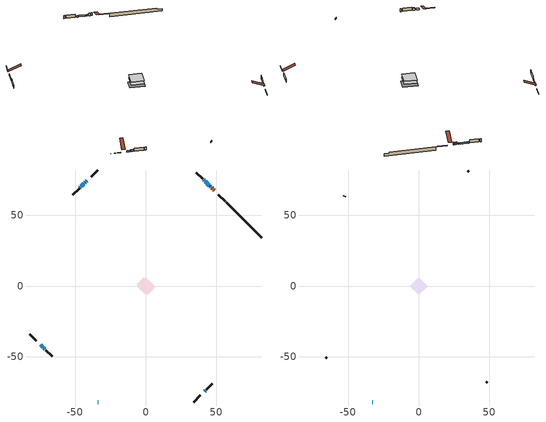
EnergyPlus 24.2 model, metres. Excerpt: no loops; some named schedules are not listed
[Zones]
conditioned space
 floor adiabatic (AdiabaticFloorConstruction): -6.21,0 0,6.21 6.21,0 0,-6.21 z0.97
 floor foundation (Slab1 construction): -6.33,1.25 -1.25,6.33 6.33,-1.25 1.25,-6.33 z-1.77
 wall outside (RimJoist1 construction): 34.05,-82.21 38.8,-77.46 / -82.21,-34.05 -77.46,-38.8 / -34.05,82.21 -38.8,77.46 / 56.23,60.03 51.48,64.78 z0.97:1.27
 wall outside (AdiabaticWallConstruction 1): 48.55,67.71 48.04,68.22 / 47.38,68.88 46.71,69.55 z0.97:3
 wall outside (AdiabaticWallConstruction): -34.05,-82.21 -33.82,-82.21 / 46.06,70.2 45.72,70.54 / -41.73,74.53 -42.07,74.19 / 41.73,-74.53 42.07,-74.19 / 45.06,71.2 42.01,74.25 / 41.35,74.91 41.01,75.25 / -42.72,73.54 -43.25,73.01 / -43.91,72.35 -45.63,70.63 / -46.29,69.97 -46.62,69.63 / -74.53,-41.73 -73,-43.26 z0.97:2.19; -72.35,-43.91 -71.47,-44.79 z0.97:2.37
 wall outside (Wall1 construction): 42.72,-73.54 47.14,-69.12 / -70.82,-45.44 -66.4,-49.86 / -47.28,68.98 -51.7,64.56 / 40.36,75.9 35.94,80.32 z0.97:3.41
 wall foundation (FoundationWall1 construction): 56.88,59.38,-1.77 56.88,59.38,0.97 79.68,36.58,0.97 79.68,36.58,-0.05 82.21,34.05,-0.05 82.21,34.05,-1.77
 window (WindowConstruction 7): -34.05,-82.21 -33.82,-82.21 z0.97:2.19
 window (WindowConstruction 8): 46.06,70.2 45.72,70.54 z0.97:2.19
 window (WindowConstruction 9): -41.73,74.53 -42.07,74.19 z0.97:2.19
 window (WindowConstruction 10): 41.73,-74.53 42.07,-74.19 z0.97:2.19
 window (WindowConstruction): 45.06,71.2 42.01,74.25 z0.97:2.19
 window (WindowConstruction 1): 41.35,74.91 41.01,75.25 z0.97:2.19
 window (WindowConstruction 2): -42.72,73.54 -43.25,73.01 z0.97:2.19
 window (WindowConstruction 3): -43.91,72.35 -45.63,70.63 z0.97:2.19
 window (WindowConstruction 4): -46.29,69.97 -46.62,69.64 z0.97:2.19
 window (WindowConstruction 5): -74.53,-41.73 -73,-43.26 z0.97:2.19
 window (WindowConstruction 6): -72.35,-43.91 -71.47,-44.79 z0.97:2.37
 door (Door): 48.55,67.71 48.04,68.22 z0.97:3
 door (Door 1): 47.38,68.88 46.71,69.55 z0.97:3
 ceiling adiabatic (AdiabaticFloorConstruction): 0,-6.21 6.21,0 0,6.21 -6.21,0 z0.97
attic - vented
 floor to conditioned space (Floor1 construction Reversed): -6.21,0 0,6.21 6.21,0 0,-6.21 z3.41
 wall outside (AdiabaticWallConstruction): -32.9,-82.21 -32.69,-82.21 z0.97:2.19
 wall outside (Wall2 construction): 47.8,-68.46 48.37,-67.89 / -65.74,-50.52 -65.17,-51.09 / -52.36,63.9 -52.93,63.33 / 35.28,80.98 34.71,81.55 z0.97:3.41
 window (WindowConstruction 11): -32.89,-82.21 -32.69,-82.21 z0.97:2.19
 roof outside (Roof1 construction): 41.07,-75.19,3.41 35.11,-69.22,6.92 33.49,-70.84,6.92 39.46,-76.8,3.41; -75.19,-41.07,3.41 -69.22,-35.11,6.92 -70.84,-33.49,6.92 -76.8,-39.46,3.41; -41.07,75.19,3.41 -35.11,69.22,6.92 -33.49,70.84,6.92 -39.46,76.8,3.41; 49.21,67.05,3.41 43.24,61.09,6.92 44.86,59.47,6.92 50.82,65.44,3.41
shading: -71.33,-44.93 -72.49,-43.77 -72.78,-44.06 -71.62,-45.22 z2.57
[Building]
Building 1: Terrain=Suburbs
[Site:Location]
Quebec Intl AP_QC: Latitude {deg}=46.8; Longitude {deg}=-71.38; Time Zone {hr}=-5; Elevation {m}=74; Keep Site Location Information=Yes
[Site:GroundTemperature:Shallow]
0.0108218, -2.24938, -2.43038, -1.3578, 2.94801, 7.23376, 10.9493, 13.303, 13.5029, 11.5886, 7.96783, 3.81355
[Site:WaterMainsTemperature]
Calculation Method=Schedule; Temperature Schedule=mains temperature schedule
[Material] Roughness=Rough; Thermal Absorptance=0.9
Name | Thickness {m} | Conductivity {W/m-K} | Density {kg/m3} | Specific Heat {J/kg-K} | Solar Absorptance | Visible Absorptance
asphalt or fiberglass shingles | 0.00635 | 0.162714 | 1121.4 | 1465.45 | 0.4 | 0.4
ceiling loosefill ins | 0.338667 | 0.0480833 | 16.02 | 1046.75 | 0.7 | 0.7
ceiling stud and cavity | 0.1397 | 0.435912 | 65.682 | 1177.47 | 0.7 | 0.7
concrete 4.0 in. | 0.1016 | 1.803125 | 2242.8 | 837.4 | 0.7 | 0.7
concrete 8.0 in. | 0.2032 | 1.803125 | 2242.8 | 837.4 | 0.7 | 0.7
door material | 0.04445 | 0.0451087 | 512.64 | 1214.23 | 0.7 | 0.7
exterior vertical ins | 0.0719133 | 0.029427 | 32.04 | 1214.23 | 0.7 | 0.7
floor covering | 0.0127 | 0.0433444 | 54.468 | 1339.84 | 0.6 | 0.6
floor rigid ins; wall rigid ins 1 | 0.512978 | 0.029427 | 32.04 | 1214.23 | 0.7 | 0.7
floor stud and cavity | 0.1397 | 1.75129 | 37.0049 | 1207.88 | 0.7 | 0.7
furniture material conditioned space 1 | 0.1524 | 0.115458 | 640.8 | 1214.23 | 0.6 | 0.6
gypsum board | 0.0127 | 0.160291 | 801 | 837.4 | 0.6 | 0.6
gypsum board 1 | 0.0127 | 0.160291 | 801 | 837.4 | 0.7 | 0.7
osb sheathing 0.5 in. | 0.0127 | 0.115458 | 512.64 | 1214.23 | 0.7 | 0.7
osb sheathing 0.75 in. | 0.01905 | 0.115458 | 512.64 | 1214.23 | 0.7 | 0.7
osb sheathing 2.0 in. | 0.0508 | 0.115458 | 512.64 | 1214.23 | 0.7 | 0.7
rim joist rigid ins; wall rigid ins | 0.051816 | 0.029427 | 32.04 | 1214.23 | 0.7 | 0.7
rim joist stud and cavity | 0.0508 | 0.033025 | 125.044 | 1163.47 | 0.6 | 0.6
slab rigid ins | 0.0378081 | 0.029427 | 32.04 | 1214.23 | 0.7 | 0.7
wall stud and cavity | 0.1397 | 0.0838672 | 139.0536 | 1170.24 | 0.7 | 0.7
wall stud and cavity 1 | 0.0889 | 6.9971 | 50.32683 | 1063.81 | 0.6 | 0.6
wall stud and cavity 2 | 0.0889 | 0.380278 | 52.3479 | 1209.89 | 0.7 | 0.7
wall stud and cavity 3 | 0.0889 | 0.391764 | 83.0341 | 1211.67 | 0.7 | 0.7
wood siding | 0.0254 | 0.102417 | 544.68 | 1172.36 | 0.4 | 0.4
wood siding 1 | 0.00254 | 0.102417 | 544.68 | 1172.36 | 0.4 | 0.4
wood siding 2; wood siding 3; wood siding 4 | 0.0254 | 0.102417 | 544.68 | 1172.36 | 0.7 | 0.7
[WindowMaterial:SimpleGlazingSystem]
Name | U-Factor {W/m2-K} | Solar Heat Gain Coefficient
WindowMaterial | 1.90099 | 0.57
WindowMaterial 1 | 2.01455 | 0.44
WindowMaterial 2 | 1.97481 | 0.49
WindowMaterial 3 | 2.82935 | 0.57
WindowMaterial 4 | 1.922003 | 0.55
WindowMaterial 5 | 6.91524 | 0.69
WindowMaterial 6 | 3.029213 | 0.46
WindowMaterial 7 | 6.93965 | 0.69
[Construction]
AdiabaticFloorConstruction: floor stud and cavity, floor rigid ins, osb sheathing 0.75 in., floor covering
AdiabaticWallConstruction: wood siding 3, wall rigid ins 1, wall stud and cavity 2, gypsum board
AdiabaticWallConstruction 1: wood siding 4, wall rigid ins 1, wall stud and cavity 2, gypsum board
Door; Door 1: door material
Floor1 construction Reversed: gypsum board, ceiling stud and cavity, ceiling loosefill ins
FoundationWall1 construction: concrete 8.0 in., gypsum board 1
furniture construction conditioned space 1: furniture material conditioned space 1
PartitionWallConstruction: gypsum board, wall stud and cavity 3, gypsum board
RimJoist1 construction: wood siding 2, rim joist rigid ins, osb sheathing 2.0 in., rim joist stud and cavity
Roof1 construction: asphalt or fiberglass shingles
Slab1 construction: slab rigid ins, concrete 4.0 in.
Wall1 construction: wood siding, wall rigid ins, osb sheathing 0.5 in., wall stud and cavity, gypsum board
Wall2 construction: wood siding 1, wall stud and cavity 1
WindowConstruction; WindowConstruction 5: WindowMaterial
WindowConstruction 1; WindowConstruction 4: WindowMaterial 1
WindowConstruction 10; WindowConstruction 8; WindowConstruction 9: WindowMaterial 6
WindowConstruction 11: WindowMaterial 7
WindowConstruction 2: WindowMaterial 2
WindowConstruction 3: WindowMaterial 3
WindowConstruction 6: WindowMaterial 4
WindowConstruction 7: WindowMaterial 5
[Zone] Multiplier=1; Part of Total Floor Area=Yes
Name | Volume {m3}
attic - vented | 43.363
conditioned space | 395.9
[Space]
Name | Zone | Volume {m3}
attic - vented 1 | attic - vented | 43.363
conditioned space 1 | conditioned space | 395.9
[ZoneInfiltration:EffectiveLeakageArea]
infil attic - vented 1: Zone or Space=attic - vented 1; Schedule=Always On Discrete; Effective Air Leakage Area {cm2}=2845.29; Stack Coefficient=0.000414053; Wind Coefficient=1.37483e-05
[ZoneMixing]
whole house fan mix: Zone or Space=attic - vented; Schedule=Always On Continuous; Design Flow Rate Calculation Method=Flow/Zone; Design Flow Rate {m3/s}=0; Source Zone or Space=conditioned space
[SurfaceProperty:ExposedFoundationPerimeter]
Slab1: Exposed Perimeter Calculation Method=TotalExposedPerimeter; Total Exposed Perimeter {m}=35.815
[InternalMass] Zone or ZoneList=conditioned space; Space or SpaceList=conditioned space 1
Name | Construction | Surface Area {m2}
furniture mass conditioned space 1 | furniture construction conditioned space 1 | 61.6802
partition wall mass | PartitionWallConstruction | 154.2
[Lights]
interior lighting: Zone or ZoneList or Space or SpaceList=conditioned space 1; Schedule=interior lighting schedule; Design Level Calculation Method=LightingLevel; Lighting Level {W}=343.2; Return Air Fraction=0; Fraction Radiant=0.6; Fraction Visible=0.2; Fraction Replaceable=1
[People]
occupants: Zone or ZoneList or Space or SpaceList=conditioned space 1; Number of People Schedule=occupants schedule; Number of People Calculation Method=People; Number of People=3; Fraction Radiant=0.314171; Sensible Heat Fraction=0.56303; Activity Level Schedule=occupants activity schedule; Carbon Dioxide Generation Rate {m3/s-W}=0; Enable ASHRAE 55 Comfort Warnings=No; Mean Radiant Temperature Calculation Type=EnclosureAveraged
[ElectricEquipment] Zone or ZoneList or Space or SpaceList=conditioned space 1; Design Level Calculation Method=EquipmentLevel
Name | Schedule | Design Level {W} | Fraction Latent | Fraction Radiant | Fraction Lost
clothes dryer | clothes dryer schedule | 140.772 | 0.015 | 0.081 | 0.85
clothes washer | clothes washer schedule | 32.1985 | 0.03 | 0.162 | 0.7
cooking range | cooking range schedule | 215.147 | 0.08 | 0.432 | 0.2
dishwasher | dishwasher schedule | 66.8632 | 0.3 | 0.18 | 0.4
fridge | fridge schedule | 72.9452 | 0 | 0.6 | 0
mech vent house fan | mech vent house fan schedule | 19.9167 | 0 | 0 | 0.5
mech vent house fan cfis | mech vent house fan cfis schedule | 0 | 0 | 0 | 0
mech vent range fan 0 | mech vent range fan 0 schedule | 57 | 0 | 0 | 1
misc plug loads | misc plug loads schedule | 494.7 | 0.045 | 0.513 | 0.1
whole house fan | Always On Discrete | 0 | 0 | 0 | 1
[OtherEquipment] Zone or ZoneList or Space or SpaceList=conditioned space 1; Design Level Calculation Method=EquipmentLevel
Name | Fuel Type | Schedule | Design Level {W} | Fraction Latent | Fraction Radiant | Fraction Lost
clothes dryer 1 | Electricity | clothes dryer schedule | 0 | 0.015 | 0.081 | 0.85
cooking range 1 | Electricity | cooking range schedule | 0 | 0.08 | 0.432 | 0.2
general water use latent | None | general water use schedule | 62.594 | 1 | 0 | 0
general water use sensible | None | general water use schedule | -61.6891 | 0 | 0.6 | 0
mech vent house fan latent load | None | Always On Discrete | 0 | 1 | 0 | 0
mech vent house fan sensible load | None | Always On Discrete | 0 | 0 | 0 | 0
water heater energy adjustment1 | Electricity | Always On Discrete | 0.01 | 0 | 0 | 1
[ZoneInfiltration:DesignFlowRate] Zone or ZoneList or Space or SpaceList=conditioned space 1; Schedule=Always On Discrete; Design Flow Rate Calculation Method=Flow/Zone; Design Flow Rate {m3/s}=0
infil flow; natural vent flow; whole house fan flow
[ZoneControl:Thermostat]
conditioned space Thermostat: Zone or ZoneList=conditioned space; Control Type Schedule=conditioned space Thermostat Schedule; Control 1=conditioned space temperature setpoint; Temperature Difference Between Cutout And Setpoint {deltaC}=0
[ZoneHVAC:Baseboard:Convective:Electric]
electric baseboard: Availability Schedule=Always On Discrete; Heating Design Capacity {W}=6185.56; Efficiency=1
[Zone equipment]
conditioned space: electric baseboard
[Foundation:Kiva]
Foundation Kiva 1: Initial Indoor Air Temperature {C}=18; Wall Height Above Grade {m}=0.969996; Wall Depth Below Slab {m}=0.2032; Custom Block Material Name 1=exterior vertical ins; Custom Block Depth 1 {m}=2.74; Custom Block X Position 1 {m}=0.2159; Custom Block Z Position 1 {m}=0
[Foundation:Kiva:Settings]
Soil Conductivity {W/m-K}=0.849921; Soil Density {kg/m3}=1842.3; Soil Specific Heat {J/kg-K}=418.7; Ground Solar Absorptivity=0.9; Ground Thermal Absorptivity=0.9; Ground Surface Roughness {m}=0.03; Far-Field Width {m}=40; Deep-Ground Boundary Condition=ZeroFlux; Deep-Ground Depth {m}=40; Minimum Cell Dimension {m}=0.2; Maximum Cell Growth Coefficient=3; Simulation Timestep=Timestep
[Exterior:Lights]
exterior lighting: Schedule=exterior lighting schedule; Design Level {W}=75.6
[EnergyManagementSystem:GlobalVariable]
infil_program_Qfan
infil_program_Qinf
natural_vent_program_Qnv
natural_vent_program_Qwhf
[EnergyManagementSystem:Sensor]
Name | Output:Variable or Output:Meter Index Key | Output:Variable or Output:Meter
airflow_gain | infil flow | Infiltration Sensible Heat Gain Energy
airflow_gain_1 | natural vent flow | Infiltration Sensible Heat Gain Energy
airflow_gain_2 | whole house fan flow | Infiltration Sensible Heat Gain Energy
airflow_loss | infil flow | Infiltration Sensible Heat Loss Energy
airflow_loss_1 | natural vent flow | Infiltration Sensible Heat Loss Energy
airflow_loss_2 | whole house fan flow | Infiltration Sensible Heat Loss Energy
clg_load_cond |  | Cooling:EnergyTransfer:Zone:CONDITIONED SPACE
clg_sp_s; clg_sp_s_1 | cooling setpoint | Schedule Value
clothes_dryer_exhaust_0_sch_s | clothes dryer exhaust 0 schedule | Schedule Value
conditioned_space_clg_unmet_s | conditioned space | Zone Cooling Setpoint Not Met Time
conditioned_space_htg_unmet_s | conditioned space | Zone Heating Setpoint Not Met Time
cool_season | cooling season schedule | Schedule Value
fridge_tin_s | conditioned space | Zone Mean Air Temperature
htg_load_cond |  | Heating:EnergyTransfer:Zone:CONDITIONED SPACE
htg_sp_s; htg_sp_s_1 | heating setpoint | Schedule Value
ig_ee_conv | clothes dryer | Electric Equipment Convective Heating Energy
ig_ee_conv_2 | cooking range | Electric Equipment Convective Heating Energy
ig_ee_conv_4 | fridge | Electric Equipment Convective Heating Energy
ig_ee_conv_5 | misc plug loads | Electric Equipment Convective Heating Energy
ig_ee_conv_6 | whole house fan | Electric Equipment Convective Heating Energy
ig_ee_rad | clothes dryer | Electric Equipment Radiant Heating Energy
ig_ee_rad_2 | cooking range | Electric Equipment Radiant Heating Energy
ig_ee_rad_4 | fridge | Electric Equipment Radiant Heating Energy
ig_ee_rad_5 | misc plug loads | Electric Equipment Radiant Heating Energy
ig_ee_rad_6 | whole house fan | Electric Equipment Radiant Heating Energy
ig_lgt_conv | interior lighting | Lights Convective Heating Energy
ig_lgt_rad | interior lighting | Lights Radiant Heating Energy
ig_lgt_vis | interior lighting | Lights Visible Radiation Heating Energy
ig_oe_conv | clothes dryer 1 | Other Equipment Convective Heating Energy
ig_oe_conv_1 | cooking range 1 | Other Equipment Convective Heating Energy
ig_oe_conv_2 | general water use latent | Other Equipment Convective Heating Energy
ig_oe_conv_3 | general water use sensible | Other Equipment Convective Heating Energy
ig_oe_conv_4 | water heater energy adjustment1 | Other Equipment Convective Heating Energy
ig_oe_rad | clothes dryer 1 | Other Equipment Radiant Heating Energy
ig_oe_rad_1 | cooking range 1 | Other Equipment Radiant Heating Energy
ig_oe_rad_2 | general water use latent | Other Equipment Radiant Heating Energy
ig_oe_rad_3 | general water use sensible | Other Equipment Radiant Heating Energy
ig_oe_rad_4 | water heater energy adjustment1 | Other Equipment Radiant Heating Energy
ig_ppl_conv | occupants | People Convective Heating Energy
ig_ppl_rad | occupants | People Radiant Heating Energy
im_conv | furniture mass conditioned space 1 | Surface Inside Face Convection Heat Gain Energy
im_conv_1 | partition wall mass | Surface Inside Face Convection Heat Gain Energy
im_ig | furniture mass conditioned space 1 | Surface Inside Face Internal Gains Radiation Heat Gain Energy
im_ig_1 | partition wall mass | Surface Inside Face Internal Gains Radiation Heat Gain Energy
im_lgt | furniture mass conditioned space 1 | Surface Inside Face Lights Radiation Heat Gain Energy
im_lgt_1 | partition wall mass | Surface Inside Face Lights Radiation Heat Gain Energy
im_sol | furniture mass conditioned space 1 | Surface Inside Face Solar Radiation Heat Gain Energy
im_sol_1 | partition wall mass | Surface Inside Face Solar Radiation Heat Gain Energy
im_surf | furniture mass conditioned space 1 | Surface Inside Face Net Surface Thermal Radiation Heat Gain Energy
im_surf_1 | partition wall mass | Surface Inside Face Net Surface Thermal Radiation Heat Gain Energy
mech_vent_range_fan_0_sch_s | mech vent range fan 0 schedule | Schedule Value
mv_conv | mech vent house fan | Electric Equipment Convective Heating Energy
mv_conv_1 | mech vent house fan cfis | Electric Equipment Convective Heating Energy
mv_conv_2 | mech vent range fan 0 | Electric Equipment Convective Heating Energy
mv_conv_3 | mech vent house fan latent load | Other Equipment Convective Heating Energy
mv_conv_4 | mech vent house fan sensible load | Other Equipment Convective Heating Energy
mv_rad | mech vent house fan | Electric Equipment Radiant Heating Energy
mv_rad_1 | mech vent house fan cfis | Electric Equipment Radiant Heating Energy
mv_rad_2 | mech vent range fan 0 | Electric Equipment Radiant Heating Energy
mv_rad_3 | mech vent house fan latent load | Other Equipment Radiant Heating Energy
mv_rad_4 | mech vent house fan sensible load | Other Equipment Radiant Heating Energy
natural_vent_s | natural vent schedule | Schedule Value
out_pb_s |  | Site Outdoor Air Barometric Pressure
out_wt_s |  | Site Outdoor Air Humidity Ratio
site_vw_s |  | Site Wind Speed
ss_back_out | Window1 | Surface Window Shortwave from Zone Back Out Window Heat Transfer Rate
ss_back_out_1 | Window11 | Surface Window Shortwave from Zone Back Out Window Heat Transfer Rate
ss_back_out_10 | Window9 | Surface Window Shortwave from Zone Back Out Window Heat Transfer Rate
ss_back_out_2 | Window12 | Surface Window Shortwave from Zone Back Out Window Heat Transfer Rate
ss_back_out_3 | Window13 | Surface Window Shortwave from Zone Back Out Window Heat Transfer Rate
ss_back_out_4 | Window2 | Surface Window Shortwave from Zone Back Out Window Heat Transfer Rate
ss_back_out_5 | Window4 | Surface Window Shortwave from Zone Back Out Window Heat Transfer Rate
ss_back_out_6 | Window5 | Surface Window Shortwave from Zone Back Out Window Heat Transfer Rate
ss_back_out_7 | Window6 | Surface Window Shortwave from Zone Back Out Window Heat Transfer Rate
ss_back_out_8 | Window7 | Surface Window Shortwave from Zone Back Out Window Heat Transfer Rate
ss_back_out_9 | Window8 | Surface Window Shortwave from Zone Back Out Window Heat Transfer Rate
ss_conv | Door1 | Surface Inside Face Convection Heat Gain Energy
ss_conv_1 | Door2 | Surface Inside Face Convection Heat Gain Energy
ss_conv_10 | Window7 | Surface Inside Face Convection Heat Gain Energy
ss_conv_11 | Window8 | Surface Inside Face Convection Heat Gain Energy
ss_conv_12 | Window9 | Surface Inside Face Convection Heat Gain Energy
ss_conv_2 | Window1 | Surface Inside Face Convection Heat Gain Energy
ss_conv_3 | Window11 | Surface Inside Face Convection Heat Gain Energy
ss_conv_4 | Window12 | Surface Inside Face Convection Heat Gain Energy
ss_conv_5 | Window13 | Surface Inside Face Convection Heat Gain Energy
ss_conv_6 | Window2 | Surface Inside Face Convection Heat Gain Energy
ss_conv_7 | Window4 | Surface Inside Face Convection Heat Gain Energy
ss_conv_8 | Window5 | Surface Inside Face Convection Heat Gain Energy
ss_conv_9 | Window6 | Surface Inside Face Convection Heat Gain Energy
ss_ig | Door1 | Surface Inside Face Internal Gains Radiation Heat Gain Energy
ss_ig_1 | Door2 | Surface Inside Face Internal Gains Radiation Heat Gain Energy
ss_ig_10 | Window7 | Surface Inside Face Internal Gains Radiation Heat Gain Energy
ss_ig_11 | Window8 | Surface Inside Face Internal Gains Radiation Heat Gain Energy
ss_ig_12 | Window9 | Surface Inside Face Internal Gains Radiation Heat Gain Energy
ss_ig_2 | Window1 | Surface Inside Face Internal Gains Radiation Heat Gain Energy
ss_ig_3 | Window11 | Surface Inside Face Internal Gains Radiation Heat Gain Energy
ss_ig_4 | Window12 | Surface Inside Face Internal Gains Radiation Heat Gain Energy
ss_ig_5 | Window13 | Surface Inside Face Internal Gains Radiation Heat Gain Energy
ss_ig_6 | Window2 | Surface Inside Face Internal Gains Radiation Heat Gain Energy
ss_ig_7 | Window4 | Surface Inside Face Internal Gains Radiation Heat Gain Energy
ss_ig_8 | Window5 | Surface Inside Face Internal Gains Radiation Heat Gain Energy
ss_ig_9 | Window6 | Surface Inside Face Internal Gains Radiation Heat Gain Energy
ss_lgt | Door1 | Surface Inside Face Lights Radiation Heat Gain Energy
ss_lgt_1 | Door2 | Surface Inside Face Lights Radiation Heat Gain Energy
ss_sol | Door1 | Surface Inside Face Solar Radiation Heat Gain Energy
ss_sol_1 | Door2 | Surface Inside Face Solar Radiation Heat Gain Energy
ss_surf | Door1 | Surface Inside Face Net Surface Thermal Radiation Heat Gain Energy
ss_surf_1 | Door2 | Surface Inside Face Net Surface Thermal Radiation Heat Gain Energy
ss_surf_10 | Window7 | Surface Inside Face Net Surface Thermal Radiation Heat Gain Energy
ss_surf_11 | Window8 | Surface Inside Face Net Surface Thermal Radiation Heat Gain Energy
ss_surf_12 | Window9 | Surface Inside Face Net Surface Thermal Radiation Heat Gain Energy
ss_surf_2 | Window1 | Surface Inside Face Net Surface Thermal Radiation Heat Gain Energy
ss_surf_3 | Window11 | Surface Inside Face Net Surface Thermal Radiation Heat Gain Energy
ss_surf_4 | Window12 | Surface Inside Face Net Surface Thermal Radiation Heat Gain Energy
ss_surf_5 | Window13 | Surface Inside Face Net Surface Thermal Radiation Heat Gain Energy
ss_surf_6 | Window2 | Surface Inside Face Net Surface Thermal Radiation Heat Gain Energy
ss_surf_7 | Window4 | Surface Inside Face Net Surface Thermal Radiation Heat Gain Energy
ss_surf_8 | Window5 | Surface Inside Face Net Surface Thermal Radiation Heat Gain Energy
ss_surf_9 | Window6 | Surface Inside Face Net Surface Thermal Radiation Heat Gain Energy
ss_trans_in | Window1 | Surface Window Transmitted Solar Radiation Rate
ss_trans_in_1 | Window11 | Surface Window Transmitted Solar Radiation Rate
ss_trans_in_10 | Window9 | Surface Window Transmitted Solar Radiation Rate
ss_trans_in_2 | Window12 | Surface Window Transmitted Solar Radiation Rate
ss_trans_in_3 | Window13 | Surface Window Transmitted Solar Radiation Rate
ss_trans_in_4 | Window2 | Surface Window Transmitted Solar Radiation Rate
ss_trans_in_5 | Window4 | Surface Window Transmitted Solar Radiation Rate
ss_trans_in_6 | Window5 | Surface Window Transmitted Solar Radiation Rate
ss_trans_in_7 | Window6 | Surface Window Transmitted Solar Radiation Rate
ss_trans_in_8 | Window7 | Surface Window Transmitted Solar Radiation Rate
ss_trans_in_9 | Window8 | Surface Window Transmitted Solar Radiation Rate
ss_trans_out | Window1 | Surface Inside Face Initial Transmitted Diffuse Transmitted Out Window Solar Radiation Rate
ss_trans_out_1 | Window11 | Surface Inside Face Initial Transmitted Diffuse Transmitted Out Window Solar Radiation Rate
ss_trans_out_10 | Window9 | Surface Inside Face Initial Transmitted Diffuse Transmitted Out Window Solar Radiation Rate
ss_trans_out_2 | Window12 | Surface Inside Face Initial Transmitted Diffuse Transmitted Out Window Solar Radiation Rate
ss_trans_out_3 | Window13 | Surface Inside Face Initial Transmitted Diffuse Transmitted Out Window Solar Radiation Rate
ss_trans_out_4 | Window2 | Surface Inside Face Initial Transmitted Diffuse Transmitted Out Window Solar Radiation Rate
ss_trans_out_5 | Window4 | Surface Inside Face Initial Transmitted Diffuse Transmitted Out Window Solar Radiation Rate
ss_trans_out_6 | Window5 | Surface Inside Face Initial Transmitted Diffuse Transmitted Out Window Solar Radiation Rate
ss_trans_out_7 | Window6 | Surface Inside Face Initial Transmitted Diffuse Transmitted Out Window Solar Radiation Rate
ss_trans_out_8 | Window7 | Surface Inside Face Initial Transmitted Diffuse Transmitted Out Window Solar Radiation Rate
ss_trans_out_9 | Window8 | Surface Inside Face Initial Transmitted Diffuse Transmitted Out Window Solar Radiation Rate
s_conv | Floor1 | Surface Inside Face Convection Heat Gain Energy
s_conv_1 | FoundationWall1 | Surface Inside Face Convection Heat Gain Energy
s_conv_10 | Wall1:225 | Surface Inside Face Convection Heat Gain Energy
s_conv_11 | Wall1:315 | Surface Inside Face Convection Heat Gain Energy
s_conv_12 | Wall1:45 | Surface Inside Face Convection Heat Gain Energy
s_conv_2 | inferred conditioned ceiling | Surface Inside Face Convection Heat Gain Energy
s_conv_3 | inferred conditioned floor | Surface Inside Face Convection Heat Gain Energy
s_conv_4 | RimJoist1:135 | Surface Inside Face Convection Heat Gain Energy
s_conv_5 | RimJoist1:225 | Surface Inside Face Convection Heat Gain Energy
s_conv_6 | RimJoist1:315 | Surface Inside Face Convection Heat Gain Energy
s_conv_7 | RimJoist1:45 | Surface Inside Face Convection Heat Gain Energy
s_conv_8 | Slab1 | Surface Inside Face Convection Heat Gain Energy
s_conv_9 | Wall1:135 | Surface Inside Face Convection Heat Gain Energy
s_ig | Floor1 | Surface Inside Face Internal Gains Radiation Heat Gain Energy
s_ig_1 | FoundationWall1 | Surface Inside Face Internal Gains Radiation Heat Gain Energy
s_ig_10 | Wall1:225 | Surface Inside Face Internal Gains Radiation Heat Gain Energy
s_ig_11 | Wall1:315 | Surface Inside Face Internal Gains Radiation Heat Gain Energy
s_ig_12 | Wall1:45 | Surface Inside Face Internal Gains Radiation Heat Gain Energy
s_ig_2 | inferred conditioned ceiling | Surface Inside Face Internal Gains Radiation Heat Gain Energy
s_ig_3 | inferred conditioned floor | Surface Inside Face Internal Gains Radiation Heat Gain Energy
s_ig_4 | RimJoist1:135 | Surface Inside Face Internal Gains Radiation Heat Gain Energy
s_ig_5 | RimJoist1:225 | Surface Inside Face Internal Gains Radiation Heat Gain Energy
s_ig_6 | RimJoist1:315 | Surface Inside Face Internal Gains Radiation Heat Gain Energy
s_ig_7 | RimJoist1:45 | Surface Inside Face Internal Gains Radiation Heat Gain Energy
s_ig_8 | Slab1 | Surface Inside Face Internal Gains Radiation Heat Gain Energy
s_ig_9 | Wall1:135 | Surface Inside Face Internal Gains Radiation Heat Gain Energy
s_lgt | Floor1 | Surface Inside Face Lights Radiation Heat Gain Energy
s_lgt_1 | FoundationWall1 | Surface Inside Face Lights Radiation Heat Gain Energy
s_lgt_10 | Wall1:225 | Surface Inside Face Lights Radiation Heat Gain Energy
s_lgt_11 | Wall1:315 | Surface Inside Face Lights Radiation Heat Gain Energy
